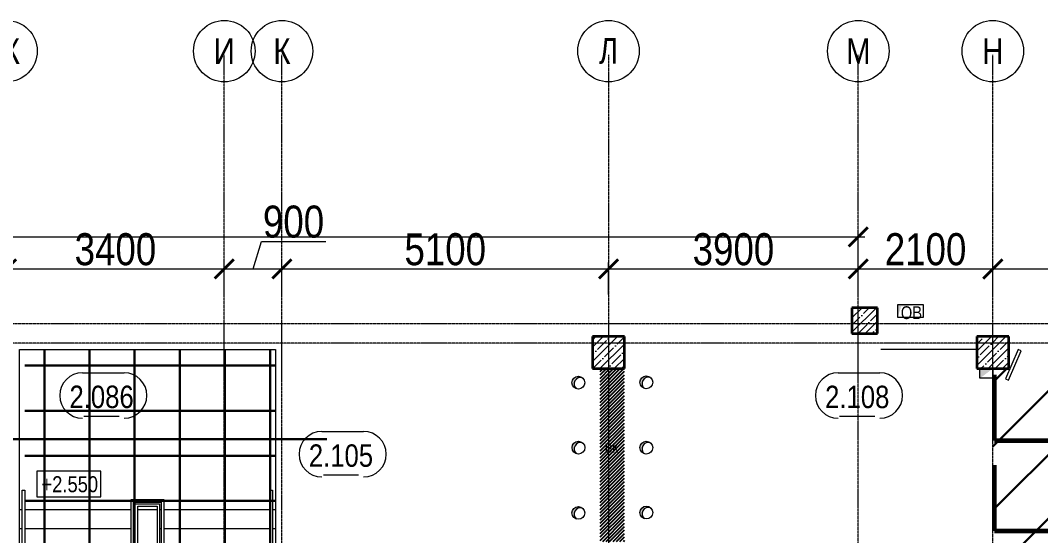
# Model space of a CAD drawing. Header units: millimetres. Extents: x -65509 to 912790, y 446 to 713294.
# Drawn here: x 24296 to 40226, y 262368 to 270418 of the extents above; entities that cross this region are included whole.
import ezdxf
from ezdxf.enums import TextEntityAlignment as Align

# ---------------------------------------------------------------- set-up
doc = ezdxf.new("R2010")
doc.units = ezdxf.units.MM
doc.linetypes.add('CENTER2', pattern=[28.575, 19.05, -3.175, 3.175, -3.175])
doc.linetypes.add('HIDDEN2', pattern=[4.7625, 3.175, -1.5875])
doc.layers.get('Defpoints').update_dxf_attribs({"color": 250})
doc.layers.add('7.2) ГИдрообзЭОМ СС', color=6, linetype='Continuous')
for name, color, linetype, lineweight in [('8.1) Нал. пол 8 вып.', 190, 'Continuous', 30), ('9.1) Линолеум 9  9.2 Инв', 3, 'Continuous', 60), ('9.1) Рулон', 30, 'Continuous', 30), ('9.2) Юра итоговая пол плитка', 3, 'Continuous', 30), ('АР_Area', 250, 'Continuous', 5), ('АР_Двери_витраж', 250, 'Continuous', 9), ('АР_Колонны', 250, 'Continuous', 30), ('АР_Отметка', 250, 'Continuous', 13), ('АР_Стены ЖБ', 250, 'Continuous', 35), ('АР_Ф_ЛК', 250, 'Continuous', 5), ('АР_Штриховка', 250, 'Continuous', 0), ('ВК_Шахты', 250, 'Continuous', 9), ('Зашивка радиаторов тип 9 (до потолка_ облиц плитка)', 250, 'Continuous', 25), ('ОВ_Отопление', 250, 'Continuous', 5), ('потолок _тип 1.1', 250, 'Continuous', 25), ('РД_Оси_100', 250, 'Continuous', 0), ('РД_Оси_размер', 250, 'Continuous', 0)]:
    doc.layers.add(name, color=color, linetype=linetype, lineweight=lineweight)
doc.layers.add('АР_Делит', color=250, linetype='Continuous', lineweight=0, plot=False)
doc.styles.add('Arial_Narrow_08', font='ARIALN.TTF', dxfattribs={"width": 0.8})
doc.styles.add('style1', font='ARIALN.TTF')
doc.styles.add('ккк', font='isocpeur.ttf', dxfattribs={"width": 0.85, "oblique": 15})
doc.dimstyles.new('Dim100_ареал', dxfattribs={"dimscale": 100, "dimtxt": 2.5, "dimasz": 1, "dimexe": 1, "dimexo": 1, "dimgap": 0.5, "dimtad": 1, "dimzin": 12, "dimdsep": 46, "dimtxsty": 'style1', "dimblk": 'ARCHTICK', "dimcen": 1, "dimdle": 1, "dimclrd": 256, "dimclre": 256, "dimaunit": 1, "dimadec": 0, "dimazin": 3, "dimtfac": 1, "dimtmove": 1, "dimatfit": 3, "dimldrblk": 'OPEN30', "dimfxl": 4, "dimfxlon": 1, "dimtolj": 1, "dimtzin": 0, "dimlwd": 9, "dimlwe": 9, "dimarcsym": 0})
pattern_1 = [(45, (-74007.1, 311187.15), (-112.2532, 112.2532), []), (45, (-73894.85, 311187.15), (-112.2532, 112.2532), [198.4375, -39.6875, 0, -39.6875])]

# ---------------------------------------------------------------- blocks, each defined once
blk = doc.blocks.new('отв диаметр 200')
at = {"layer": 'потолок _тип 1.1', "lineweight": 50}
h = blk.add_hatch(color=256, dxfattribs=at)
h.dxf.hatch_style = 1
h.paths.add_polyline_path([(46605, 91477, 0.325574), (46674, 91382, -0.823355), (46769, 91554, 0.63706)])
at = {"layer": 'ВК_Шахты'}
blk.add_circle((46705, 91477), 100, dxfattribs=at)
blk.add_arc((46739, 91458), 100, 72.1356, 230.0016, dxfattribs=at)
blk = doc.blocks.new('ЛК_4000х9400')
for points in [[(6500, 3915), (2300, 3915), (2300, 3955), (6800, 3955), (6800, 3915), (6500, 3915)], [(4129, 45), (2300, 45), (2300, 85), (4146, 85)], [(4601, 85), (6800, 85), (6800, 45), (4583, 45)]]:
    blk.add_lwpolyline(points)
at = {"layer": 'АР_Делит'}
blk.add_lwpolyline([(-400, 4000), (9000, 4000), (9000, 0), (-400, 0)], close=True, dxfattribs=at)
at = {"layer": 'АР_Ф_ЛК'}
for p, q in [((2600, 4000), (2600, 3955)), ((2900, 4000), (2900, 3955)), ((3200, 4000), (3200, 3955)), ((3500, 4000), (3500, 3955)), ((3800, 4000), (3800, 3955)), ((4100, 4000), (4100, 3955)), ((4400, 4000), (4400, 3955)), ((4700, 4000), (4700, 3955)), ((5000, 4000), (5000, 3955)), ((5300, 4000), (5300, 3955)), ((5600, 4000), (5600, 3955)), ((5900, 4000), (5900, 3955)), ((6200, 4000), (6200, 3955)), ((6500, 4000), (6500, 3955)), ((2600, 3915), (2600, 2255)), ((2900, 3915), (2900, 2255)), ((3200, 3915), (3200, 2255)), ((3500, 3915), (3500, 2255)), ((3800, 3915), (3800, 2255)), ((4100, 3915), (4100, 2255)), ((4400, 3915), (4400, 2255)), ((4700, 3915), (4700, 2255)), ((5000, 3915), (5000, 2255)), ((5300, 3915), (5300, 2255)), ((5600, 3915), (5600, 2255)), ((5900, 3915), (5900, 2255)), ((6200, 3915), (6200, 2255)), ((6500, 3915), (6500, 2255)), ((2600, 2215), (2600, 2190)), ((2600, 2150), (2600, 1850)), ((2900, 2215), (2900, 2190)), ((3200, 2215), (3200, 2190)), ((3500, 2215), (3500, 2190)), ((3800, 2215), (3800, 2190)), ((4100, 2215), (4100, 2190)), ((4400, 2215), (4400, 2190)), ((4700, 2215), (4700, 2190)), ((5000, 2215), (5000, 2190)), ((5300, 2215), (5300, 2190)), ((5600, 2215), (5600, 2190)), ((5900, 2215), (5900, 2190)), ((6200, 2215), (6200, 2190)), ((6500, 2215), (6500, 2190)), ((6500, 2150), (6500, 1850)), ((2600, 1810), (2600, 1785)), ((2900, 1810), (2900, 1785)), ((3200, 1810), (3200, 1785)), ((3500, 1810), (3500, 1785)), ((3800, 1810), (3800, 1785)), ((4100, 1810), (4100, 1785)), ((4400, 1810), (4400, 1785)), ((4700, 1810), (4700, 1785)), ((5600, 1810), (5600, 1785)), ((5900, 1810), (5900, 1785)), ((6200, 1810), (6200, 1785)), ((6500, 1810), (6500, 1785)), ((2600, 1745), (2600, 85)), ((2900, 1745), (2900, 85)), ((3200, 1745), (3200, 85)), ((3500, 1745), (3500, 85)), ((3800, 1745), (3800, 85)), ((4100, 1745), (4100, 85)), ((4400, 1745), (4400, 661)), ((4700, 1745), (4700, 1341)), ((5300, 1671), (5300, 85)), ((5600, 1745), (5600, 85)), ((5900, 1745), (5900, 85)), ((6200, 1745), (6200, 85)), ((6500, 1745), (6500, 85)), ((5000, 912), (5000, 85)), ((4700, 309), (4700, 85)), ((2600, 45), (2600, 0)), ((2900, 45), (2900, 0)), ((3200, 45), (3200, 0)), ((3500, 45), (3500, 0)), ((3800, 45), (3800, 0)), ((4100, 45), (4100, 0)), ((4700, 45), (4700, 0)), ((5000, 45), (5000, 0)), ((5300, 45), (5300, 0)), ((5600, 45), (5600, 0)), ((5900, 45), (5900, 0)), ((6200, 45), (6200, 0)), ((6500, 45), (6500, 0))]:
    blk.add_line(p, q, dxfattribs=at)
for points in [[(6500, 3085, 0, 150, 0), (6034, 3085, 0, 0, 0), (2600, 3085, 0, 0, 0)], [(2600, 915, 0, 150, 0), (3066, 915, 0, 0, 0), (4400, 915, 0, 0, 0)], [(5122, 915, 0, 150, 0), (5588, 915, 0, 0, 0), (6500, 915, 0, 0, 0)]]:
    blk.add_lwpolyline(points, format="xyseb", dxfattribs=at)
for points in [[(4878, 1745), (2445, 1745), (2445, 2255), (6655, 2255), (6655, 1745), (5333, 1745)], [(4896, 1785), (2485, 1785), (2485, 2215), (6615, 2215), (6615, 1785), (5350, 1785)], [(4907, 1810), (2510, 1810), (2510, 2190), (6590, 2190), (6590, 1810), (5361, 1810)]]:
    blk.add_lwpolyline(points, dxfattribs=at)
for points in [[(2550, 2150), (6550, 2150), (6550, 1850), (2550, 1850)], [(2600, 2150), (6500, 2150), (6500, 1850), (2600, 1850)]]:
    blk.add_lwpolyline(points, close=True, dxfattribs=at)
at = {"layer": 'АР_Ф_ЛК', "lineweight": 0}
for points in [[(4924, 1850), (4567, 1039), (4659, 862), (4373, 988), (4466, 811), (4109, 0)], [(5379, 1850), (5022, 1039), (5114, 862), (4828, 988), (4921, 811), (4564, 0)]]:
    blk.add_lwpolyline(points, dxfattribs=at)
blk = doc.blocks.new('Отметка_план')
at = {"color": 7}
blk.add_lwpolyline([(0, 0), (10, 0), (10, 4), (0, 4)], close=True, dxfattribs=at)
at = {"style": 'Arial_Narrow_08', "width": 0.8}
blk.add_attdef('OTMG', text='', height=2.5, dxfattribs=at).set_placement((9.06, 0.7), align=Align.RIGHT)
blk = doc.blocks.new('otv')
at = {"linetype": 'Continuous'}
blk.add_lwpolyline([(0, -1), (0, 0), (1, 0), (1, -1)], close=True, dxfattribs=at)
blk.add_solid([(0, -1), (0, 0), (0.135, -0.137), (1, 0)], dxfattribs=at)
blk = doc.blocks.new('otv_в_стене')
at = {"linetype": 'Continuous'}
blk.add_lwpolyline([(0, -1), (0, 0), (1, 0), (1, -1)], close=True, dxfattribs=at)
blk.add_solid([(0, -1), (0, 0), (0.5, -0.5), (1, 0)], dxfattribs=at)
blk = doc.blocks.new('A-iden')
at = {"linetype": 'Continuous', "lineweight": 5}
blk.add_circle((0, -4), 3, dxfattribs=at)
at = {"color": 0, "linetype": 'Continuous', "lineweight": 20, "style": 'ккк', "width": 0.85}
blk.add_attdef('ID', text='', height=8, dxfattribs=at).set_placement((0.314, -3.853), align=Align.MIDDLE_CENTER)
blk = doc.blocks.new('_ArchTick')
at = {"color": 0, "linetype": 'ByBlock', "const_width": 0.15}
blk.add_lwpolyline([(-0.5, -0.5), (0.5, 0.5)], dxfattribs=at)
blk = doc.blocks.new('*D98')
at = {"layer": 'Defpoints', "color": 0, "transparency": 16777216}
for p in [(1233153, 224571), (1195653, 222571), (1233153, 222571)]:
    blk.add_point(p, dxfattribs=at)
at = {"layer": 'РД_Оси_размер', "lineweight": 9, "transparency": 16777216}
for p, q in [((1195653, 224171), (1195653, 224671)), ((1233153, 224171), (1233153, 224671)), ((1195553, 224571), (1233253, 224571))]:
    blk.add_line(p, q, dxfattribs=at)
at = {"layer": 'РД_Оси_размер', "lineweight": 9, "transparency": 16777216, "xscale": 300, "yscale": 300, "zscale": 300, "rotation": 180}
blk.add_blockref('_ArchTick', (1195653, 224571), dxfattribs=at)
at = {"layer": 'РД_Оси_размер', "lineweight": 9, "transparency": 16777216, "xscale": 300, "yscale": 300, "zscale": 300}
blk.add_blockref('_ArchTick', (1233153, 224571), dxfattribs=at)
at = {"layer": 'РД_Оси_размер', "color": 0, "transparency": 16777216, "insert": (1214403, 224876), "char_height": 500, "attachment_point": 5, "style": 'style1'}
blk.add_mtext('\\A1;37500', dxfattribs=at)
blk = doc.blocks.new('_Open30')
at = {"color": 0, "linetype": 'ByBlock', "lineweight": -2}
for p, q in [((-1, 0.268), (0, 0)), ((0, 0), (-1, -0.268)), ((0, 0), (-1, 0))]:
    blk.add_line(p, q, dxfattribs=at)
blk = doc.blocks.new('*D111')
at = {"layer": 'Defpoints', "color": 0, "transparency": 16777216}
for p in [(1223253, 224071), (1219853, 222571), (1223253, 222571)]:
    blk.add_point(p, dxfattribs=at)
at = {"layer": 'РД_Оси_размер', "lineweight": 9, "transparency": 16777216}
for p, q in [((1219853, 223671), (1219853, 224171)), ((1223253, 223671), (1223253, 224171)), ((1219753, 224071), (1223353, 224071))]:
    blk.add_line(p, q, dxfattribs=at)
at = {"layer": 'РД_Оси_размер', "lineweight": 9, "transparency": 16777216, "xscale": 300, "yscale": 300, "zscale": 300, "rotation": 180}
blk.add_blockref('_ArchTick', (1219853, 224071), dxfattribs=at)
at = {"layer": 'РД_Оси_размер', "lineweight": 9, "transparency": 16777216, "xscale": 300, "yscale": 300, "zscale": 300}
blk.add_blockref('_ArchTick', (1223253, 224071), dxfattribs=at)
at = {"layer": 'РД_Оси_размер', "color": 0, "transparency": 16777216, "insert": (1221553, 224376), "char_height": 500, "attachment_point": 5, "style": 'style1'}
blk.add_mtext('\\A1;3400', dxfattribs=at)
blk = doc.blocks.new('*D112')
at = {"layer": 'Defpoints', "color": 0, "transparency": 16777216}
for p in [(1224153, 224071), (1223253, 222571), (1224153, 222571)]:
    blk.add_point(p, dxfattribs=at)
at = {"layer": 'РД_Оси_размер', "lineweight": 9, "transparency": 16777216}
for p, q in [((1223703, 224071), (1223832, 224501)), ((1223832, 224501), (1224837, 224501)), ((1223253, 223671), (1223253, 224171)), ((1224153, 223671), (1224153, 224171)), ((1223153, 224071), (1224253, 224071))]:
    blk.add_line(p, q, dxfattribs=at)
at = {"layer": 'РД_Оси_размер', "lineweight": 9, "transparency": 16777216, "xscale": 300, "yscale": 300, "zscale": 300, "rotation": 180}
blk.add_blockref('_ArchTick', (1223253, 224071), dxfattribs=at)
at = {"layer": 'РД_Оси_размер', "lineweight": 9, "transparency": 16777216, "xscale": 300, "yscale": 300, "zscale": 300}
blk.add_blockref('_ArchTick', (1224153, 224071), dxfattribs=at)
at = {"layer": 'РД_Оси_размер', "color": 0, "transparency": 16777216, "insert": (1224334, 224807), "char_height": 500, "attachment_point": 5, "style": 'style1'}
blk.add_mtext('\\A1;900', dxfattribs=at)
blk = doc.blocks.new('*D113')
at = {"layer": 'Defpoints', "color": 0, "transparency": 16777216}
for p in [(1229253, 224071), (1224153, 222571), (1229253, 222571)]:
    blk.add_point(p, dxfattribs=at)
at = {"layer": 'РД_Оси_размер', "lineweight": 9, "transparency": 16777216}
for p, q in [((1224153, 223671), (1224153, 224171)), ((1229253, 223671), (1229253, 224171)), ((1224053, 224071), (1229353, 224071))]:
    blk.add_line(p, q, dxfattribs=at)
at = {"layer": 'РД_Оси_размер', "lineweight": 9, "transparency": 16777216, "xscale": 300, "yscale": 300, "zscale": 300, "rotation": 180}
blk.add_blockref('_ArchTick', (1224153, 224071), dxfattribs=at)
at = {"layer": 'РД_Оси_размер', "lineweight": 9, "transparency": 16777216, "xscale": 300, "yscale": 300, "zscale": 300}
blk.add_blockref('_ArchTick', (1229253, 224071), dxfattribs=at)
at = {"layer": 'РД_Оси_размер', "color": 0, "transparency": 16777216, "insert": (1226703, 224376), "char_height": 500, "attachment_point": 5, "style": 'style1'}
blk.add_mtext('\\A1;5100', dxfattribs=at)
blk = doc.blocks.new('*D114')
at = {"layer": 'Defpoints', "color": 0, "transparency": 16777216}
for p in [(1233153, 224071), (1229253, 222571), (1233153, 222571)]:
    blk.add_point(p, dxfattribs=at)
at = {"layer": 'РД_Оси_размер', "lineweight": 9, "transparency": 16777216}
for p, q in [((1229253, 223671), (1229253, 224171)), ((1233153, 223671), (1233153, 224171)), ((1229153, 224071), (1233253, 224071))]:
    blk.add_line(p, q, dxfattribs=at)
at = {"layer": 'РД_Оси_размер', "lineweight": 9, "transparency": 16777216, "xscale": 300, "yscale": 300, "zscale": 300, "rotation": 180}
blk.add_blockref('_ArchTick', (1229253, 224071), dxfattribs=at)
at = {"layer": 'РД_Оси_размер', "lineweight": 9, "transparency": 16777216, "xscale": 300, "yscale": 300, "zscale": 300}
blk.add_blockref('_ArchTick', (1233153, 224071), dxfattribs=at)
at = {"layer": 'РД_Оси_размер', "color": 0, "transparency": 16777216, "insert": (1231203, 224376), "char_height": 500, "attachment_point": 5, "style": 'style1'}
blk.add_mtext('\\A1;3900', dxfattribs=at)
blk = doc.blocks.new('*D115')
at = {"layer": 'Defpoints', "color": 0, "transparency": 16777216}
for p in [(1235253, 224071), (1233153, 222571), (1235253, 222571)]:
    blk.add_point(p, dxfattribs=at)
at = {"layer": 'РД_Оси_размер', "lineweight": 9, "transparency": 16777216}
for p, q in [((1233153, 223671), (1233153, 224171)), ((1235253, 223671), (1235253, 224171)), ((1233053, 224071), (1235353, 224071))]:
    blk.add_line(p, q, dxfattribs=at)
at = {"layer": 'РД_Оси_размер', "lineweight": 9, "transparency": 16777216, "xscale": 300, "yscale": 300, "zscale": 300, "rotation": 180}
blk.add_blockref('_ArchTick', (1233153, 224071), dxfattribs=at)
at = {"layer": 'РД_Оси_размер', "lineweight": 9, "transparency": 16777216, "xscale": 300, "yscale": 300, "zscale": 300}
blk.add_blockref('_ArchTick', (1235253, 224071), dxfattribs=at)
at = {"layer": 'РД_Оси_размер', "color": 0, "transparency": 16777216, "insert": (1234203, 224376), "char_height": 500, "attachment_point": 5, "style": 'style1'}
blk.add_mtext('\\A1;2100', dxfattribs=at)
blk = doc.blocks.new('*D116')
at = {"layer": 'Defpoints', "color": 0, "transparency": 16777216}
for p in [(1241253, 224071), (1235253, 222571), (1241253, 222571)]:
    blk.add_point(p, dxfattribs=at)
at = {"layer": 'РД_Оси_размер', "lineweight": 9, "transparency": 16777216}
for p, q in [((1235253, 223671), (1235253, 224171)), ((1241253, 223671), (1241253, 224171)), ((1235153, 224071), (1241353, 224071))]:
    blk.add_line(p, q, dxfattribs=at)
at = {"layer": 'РД_Оси_размер', "lineweight": 9, "transparency": 16777216, "xscale": 300, "yscale": 300, "zscale": 300, "rotation": 180}
blk.add_blockref('_ArchTick', (1235253, 224071), dxfattribs=at)
at = {"layer": 'РД_Оси_размер', "lineweight": 9, "transparency": 16777216, "xscale": 300, "yscale": 300, "zscale": 300}
blk.add_blockref('_ArchTick', (1241253, 224071), dxfattribs=at)
at = {"layer": 'РД_Оси_размер', "color": 0, "transparency": 16777216, "insert": (1238253, 224376), "char_height": 500, "attachment_point": 5, "style": 'style1'}
blk.add_mtext('\\A1;6000', dxfattribs=at)
blk = doc.blocks.new('MOK-МаркаПом_овал_ареал')
for p, q in [((-2.99, 3.76), (3.52, 3.76)), ((-2.75, -3), (2.75, -3))]:
    blk.add_line(p, q)
for centre, radius, start, end in [((-2.99, 0.21), 3.55, 90, 270), ((3.52, 0.21), 3.55, 270, 90), ((-7.41, 0), 7.16, 0, 0.001)]:
    blk.add_arc(centre, radius, start, end)
at = {"color": 0, "style": 'style1'}
blk.add_attdef('АР-ПОМЕЩЕНИЕ:НОМЕР', text='', height=3, dxfattribs=at).set_placement((0.26, 0), align=Align.MIDDLE)
blk = doc.blocks.new('*U185')
at = {"color": 30, "lineweight": 30, "true_color": 0xf26722}
blk.add_lwpolyline([(-11500, 0), (11500, 0)], dxfattribs=at)
blk = doc.blocks.new('*U186')
at = {"layer": '9.1) Рулон', "color": 0, "linetype": 'ByBlock', "lineweight": -2, "transparency": 16777216}
blk.add_blockref('*U185', (0, 8000), dxfattribs=at)
blk = doc.blocks.new('оси_рен')
at = {"layer": 'РД_Оси_100', "color": 251, "linetype": 'CENTER2', "true_color": 0x636466}
for p, q in [((1223252.916, 222320.175), (1223252.916, 227414.666)), ((1233152.916, 222320.175), (1233152.916, 227414.666)), ((1235252.916, 222320.175), (1235252.916, 227414.666)), ((1233152.916, 190733.254), (1233152.916, 223383.079)), ((1223252.916, 135558.25), (1223252.916, 223268.25)), ((1235252.916, 190733.254), (1235252.916, 223213.25))]:
    blk.add_line(p, q, dxfattribs=at)
for points in [[(1224152.916, 222320.175), (1224152.916, 227414.666)], [(1229252.916, 227414.666), (1229252.916, 222320.175)], [(1241712.916, 223213.25), (1190197.958, 223213.25), (1189697.958, 223363.25)], [(1224152.916, 135913.25), (1224152.916, 223268.25)], [(1229252.916, 223268.25), (1229252.916, 190733.254)], [(1241712.916, 222913.25), (1190197.958, 222913.25), (1189697.958, 222763.25)]]:
    blk.add_lwpolyline(points, dxfattribs=at)
at = {"layer": 'РД_Оси_100', "color": 251, "true_color": 0x636466}
ref = blk.add_blockref('A-iden', (1219852.916, 228114.666), dxfattribs=dict(at, xscale=160, yscale=160))
ref.add_attrib('ID', 'Ж', dxfattribs={"layer": '0', "linetype": 'Continuous', "height": 400, "style": 'style1'}).set_placement((1219852.916, 227474.666), align=Align.MIDDLE)
ref = blk.add_blockref('A-iden', (1223252.916, 228114.666), dxfattribs=dict(at, xscale=160, yscale=160))
ref.add_attrib('ID', 'И', dxfattribs={"layer": '0', "linetype": 'Continuous', "height": 400, "style": 'style1'}).set_placement((1223252.916, 227474.666), align=Align.MIDDLE)
ref = blk.add_blockref('A-iden', (1224152.916, 228114.666), dxfattribs=dict(at, xscale=160, yscale=160))
ref.add_attrib('ID', 'К', dxfattribs={"layer": '0', "linetype": 'Continuous', "height": 400, "style": 'style1'}).set_placement((1224152.916, 227474.666), align=Align.MIDDLE)
ref = blk.add_blockref('A-iden', (1229252.916, 228114.666), dxfattribs=dict(at, xscale=160, yscale=160))
ref.add_attrib('ID', 'Л', dxfattribs={"layer": '0', "linetype": 'Continuous', "height": 400, "style": 'style1'}).set_placement((1229252.916, 227474.666), align=Align.MIDDLE)
ref = blk.add_blockref('A-iden', (1233152.916, 228114.666), dxfattribs=dict(at, xscale=160, yscale=160))
ref.add_attrib('ID', 'М', dxfattribs={"layer": '0', "linetype": 'Continuous', "height": 400, "style": 'style1'}).set_placement((1233152.916, 227474.666), align=Align.MIDDLE)
ref = blk.add_blockref('A-iden', (1235252.916, 228114.666), dxfattribs=dict(at, xscale=160, yscale=160))
ref.add_attrib('ID', 'Н', dxfattribs={"layer": '0', "linetype": 'Continuous', "height": 400, "style": 'style1'}).set_placement((1235252.916, 227474.666), align=Align.MIDDLE)
at = {"layer": 'РД_Оси_размер', "color": 251, "true_color": 0x636466}
for base, p1, p2, picture, middle in [((1233152.916, 224571.073), (1195652.916, 222571.073), (1233152.916, 222571.073), '*D98', (1214402.916, 224876.359)), ((1224152.916, 224071.073), (1223252.916, 222571.073), (1224152.916, 222571.073), '*D112', (1223882.001, 224806.646)), ((1223252.916, 224071.073), (1219852.916, 222571.073), (1223252.916, 222571.073), '*D111', (1221552.916, 224376.359)), ((1229252.916, 224071.073), (1224152.916, 222571.073), (1229252.916, 222571.073), '*D113', (1226702.916, 224376.359)), ((1233152.916, 224071.073), (1229252.916, 222571.073), (1233152.916, 222571.073), '*D114', (1231202.916, 224376.359)), ((1235252.916, 224071.073), (1233152.916, 222571.073), (1235252.916, 222571.073), '*D115', (1234202.916, 224376.359)), ((1241252.916, 224071.073), (1235252.916, 222571.073), (1241252.916, 222571.073), '*D116', (1238252.916, 224376.359))]:
    dim = blk.add_linear_dim(base=base, p1=p1, p2=p2, dimstyle='Dim100_ареал', override={"dimtxt": 5, "dimasz": 3}, dxfattribs=at)
    dim.commit()
    dim.dimension.update_dxf_attribs({"geometry": picture, "text_midpoint": middle})

msp = doc.modelspace()

# ---------------------------------------------------------------- hatches: boundary and pattern name
at = {"layer": '7.2) ГИдрообзЭОМ СС'}
h = msp.add_hatch(dxfattribs=at)
h.set_pattern_fill('ANSI31', color=256, scale=12)
h.paths.add_polyline_path([(34050, 262156.988), (33350, 262156.988), (33350, 261426.988), (34050, 261426.988)])
h.paths.add_polyline_path([(33730, 264976.988), (33350, 264976.988), (33350, 262276.988), (33730, 262276.988)])
at = {"layer": '8.1) Нал. пол 8 вып.'}
h = msp.add_hatch(dxfattribs=at)
h.set_pattern_fill('ANSI31', color=256, scale=222)
h.paths.add_polyline_path([(24080, 255426.988), (23780, 255426.988), (23780, 255676.987), (23280, 255676.987), (19780, 255676.988), (19780, 252276.988), (24080, 252276.988)])
h.paths.add_polyline_path([(45370, 255476.987), (24280, 255476.987), (24280, 255426.988), (24080, 255426.988), (24080, 253476.988), (45370, 253476.988), (45370, 253776.988)])
h.paths.add_polyline_path([(33230, 255676.988), (24280, 255676.988), (24280, 255476.987), (33230, 255476.987), (33230, 255526.988)])
h.paths.add_polyline_path([(39480, 255526.988), (33230, 255526.988), (33230, 255476.987), (39480, 255476.987)])
h.paths.add_polyline_path([(41600, 264976.988), (39730, 264976.988), (39480, 264976.988), (39480, 264826.988), (39480, 261426.988), (39730, 261426.988), (39730, 260926.988), (39480, 260926.988), (39480, 256026.988), (39730, 256026.988), (39730, 255526.988), (39730, 255476.987), (41600, 255476.987)])
at = {"layer": '9.1) Линолеум 9  9.2 Инв'}
h = msp.add_hatch(dxfattribs=at)
h.set_pattern_fill('ANGLE', color=256, scale=202)
h.set_pattern_definition([(0, (0, 0), (0, 1410.97), [1026.16, -384.81]), (90, (0, 0), (-1410.97, 9e-14), [1026.16, -384.81])])
h.paths.add_polyline_path([(24080, 255426.988), (23780, 255426.988), (23780, 255676.987), (23280, 255676.987), (19780, 255676.988), (19780, 252276.988), (24080, 252276.988)])
h.paths.add_polyline_path([(45370, 255476.987), (24280, 255476.987), (24280, 255426.988), (24080, 255426.988), (24080, 253476.988), (45370, 253476.988), (45370, 253776.988)])
h.paths.add_polyline_path([(33230, 255676.988), (24280, 255676.988), (24280, 255476.987), (33230, 255476.987), (33230, 255526.988)])
h.paths.add_polyline_path([(39480, 255526.988), (33230, 255526.988), (33230, 255476.987), (39480, 255476.987)])
h.paths.add_polyline_path([(41600, 264976.988), (39730, 264976.988), (39480, 264976.988), (39480, 264826.988), (39480, 261426.988), (39730, 261426.988), (39730, 260926.988), (39480, 260926.988), (39480, 256026.988), (39730, 256026.988), (39730, 255526.988), (39730, 255476.987), (41600, 255476.987)])
at = {"layer": '9.2) Юра итоговая пол плитка'}
h = msp.add_hatch(dxfattribs=at)
h.set_pattern_fill('ANSI37', color=256, scale=222, angle=45)
h.paths.add_polyline_path([(3980, 265276.987), (-20, 265276.987), (-20, 258476.987), (3980, 258476.987)])
h.paths.add_polyline_path([(28282.77, 258459.512), (24365, 258459.512), (24365, 265276.987), (28282.77, 265276.987)])
h.paths.add_polyline_path([(28282.77, 258459.512), (24282.77, 258459.512), (24280, 255876.987), (28280, 255876.987)])
h.paths.add_polyline_path([(3980, 258478.227), (-20, 258478.227), (-20, 255876.987), (3980, 255876.987)])
at = {"layer": 'АР_Штриховка', "linetype": 'Continuous'}
h = msp.add_hatch(dxfattribs=at)
h.set_pattern_fill('ANSI35', color=256, scale=25, style=0)
h.set_pattern_definition(pattern_1)
h.paths.add_polyline_path([(37280, 265526.988), (37680, 265526.988), (37680, 265926.988), (37280, 265926.988)], flags=0)
h = msp.add_hatch(dxfattribs=at)
h.set_pattern_fill('ANSI35', color=256, scale=25, style=0)
h.set_pattern_definition(pattern_1)
h.paths.add_polyline_path([(33230, 264976.988), (33730, 264976.988), (33730, 265476.988), (33230, 265476.988)], flags=0)
h = msp.add_hatch(dxfattribs=at)
h.set_pattern_fill('ANSI35', color=256, scale=25, style=0)
h.set_pattern_definition(pattern_1)
h.paths.add_polyline_path([(39230, 264976.988), (39730, 264976.988), (39730, 265476.988), (39230, 265476.988)], flags=0)

# ---------------------------------------------------------------- linework, layer by layer
at = {"layer": 'АР_Двери_витраж'}
msp.add_lwpolyline([(39723.515, 264798.83), (39923.813, 265256.958), (39878, 265276.988), (39677.702, 264818.86)], close=True, dxfattribs=at)
at = {"layer": 'АР_Колонны', "linetype": 'HIDDEN2'}
for p, q in [((37280, 265926.988), (37680, 265926.988)), ((37280, 265526.988), (37280, 265926.988)), ((37680, 265926.988), (37680, 265526.988)), ((33230, 265476.988), (33730, 265476.988)), ((33230, 264976.988), (33230, 265476.988)), ((33730, 265476.988), (33730, 264976.988)), ((37680, 265526.988), (37280, 265526.988)), ((39230, 265476.988), (39730, 265476.988)), ((39230, 264976.988), (39230, 265476.988)), ((39730, 265476.988), (39730, 264976.988)), ((33730, 264976.988), (33230, 264976.988)), ((39730, 264976.988), (39230, 264976.988))]:
    msp.add_line(p, q, dxfattribs=at)
at = {"layer": 'АР_Колонны', "linetype": 'Continuous'}
for p, q in [((37680, 265926.988), (37280, 265926.988)), ((37280, 265926.988), (37280, 265526.988)), ((37680, 265926.988), (37280, 265926.988)), ((37280, 265926.988), (37280, 265526.988)), ((37680, 265526.988), (37680, 265926.988)), ((37680, 265526.988), (37680, 265926.988)), ((33730, 265476.988), (33230, 265476.988)), ((33230, 265476.988), (33230, 264976.988)), ((33730, 265476.988), (33230, 265476.988)), ((33230, 265476.988), (33230, 264976.988)), ((33730, 264976.988), (33730, 265476.988)), ((33730, 264976.988), (33730, 265476.988)), ((37280, 265526.988), (37680, 265526.988)), ((37280, 265526.988), (37680, 265526.988)), ((39730, 265476.988), (39230, 265476.988)), ((39230, 265476.988), (39230, 264976.988)), ((39730, 265476.988), (39230, 265476.988)), ((39230, 265476.988), (39230, 264976.988)), ((39730, 264976.988), (39730, 265476.988)), ((39730, 264976.988), (39730, 265476.988)), ((33230, 264976.988), (33730, 264976.988)), ((33230, 264976.988), (33730, 264976.988)), ((39230, 264976.988), (39730, 264976.988)), ((39230, 264976.988), (39730, 264976.988))]:
    msp.add_line(p, q, dxfattribs=at)
at = {"layer": 'АР_Стены ЖБ', "linetype": 'Continuous'}
for p, q in [((37680, 265926.988), (37280, 265926.988)), ((37280, 265926.988), (37280, 265526.988)), ((37680, 265526.988), (37680, 265926.988)), ((33730, 265476.988), (33230, 265476.988)), ((33230, 265476.988), (33230, 264976.988)), ((33730, 264976.988), (33730, 265476.988)), ((37280, 265526.988), (37680, 265526.988)), ((39730, 265476.988), (39230, 265476.988)), ((39230, 265476.988), (39230, 264976.988)), ((39730, 264976.988), (39730, 265476.988)), ((33230, 264976.988), (33730, 264976.988)), ((39230, 264976.988), (39730, 264976.988))]:
    msp.add_line(p, q, dxfattribs=at)
at = {"layer": 'Зашивка радиаторов тип 9 (до потолка_ облиц плитка)', "color": 201, "linetype": 'Continuous', "lineweight": 0, "true_color": 0xda6bff}
for p, q in [((39233.126, 265276.988), (37733.126, 265276.988)), ((39233.126, 264989.488), (39233.126, 265276.988)), ((39233.126, 264976.988), (39233.126, 264989.488))]:
    msp.add_line(p, q, dxfattribs=at)

# ---------------------------------------------------------------- block references
msp.add_blockref('оси_рен', (-1195772.915, 42463.738))
at = {"layer": '9.1) Рулон'}
msp.add_blockref('*U186', (17580, 255876.988), dxfattribs=at)
at = {"layer": 'АР_Area', "color": 250, "linetype": 'Continuous', "lineweight": 25}
ref = msp.add_blockref('MOK-МаркаПом_овал_ареал', (25564.224, 264536.476), dxfattribs=dict(at, xscale=100, yscale=100, zscale=100))
ref.add_attrib('АР-ПОМЕЩЕНИЕ:НОМЕР', '2.086', dxfattribs={"layer": '0', "color": 0, "height": 350, "style": 'style1'}).set_placement((25564.224, 264536.476), align=Align.MIDDLE)
ref = msp.add_blockref('MOK-МаркаПом_овал_ареал', (37363.25, 264535.189), dxfattribs=dict(at, xscale=100, yscale=100, zscale=100))
ref.add_attrib('АР-ПОМЕЩЕНИЕ:НОМЕР', '2.108', dxfattribs={"layer": '0', "color": 0, "height": 350, "style": 'style1'}).set_placement((37363.25, 264535.189), align=Align.MIDDLE)
ref = msp.add_blockref('MOK-МаркаПом_овал_ареал', (29301.907, 263618.439), dxfattribs=dict(at, xscale=100, yscale=100, zscale=100))
ref.add_attrib('АР-ПОМЕЩЕНИЕ:НОМЕР', '2.105', dxfattribs={"layer": '0', "color": 0, "height": 350, "style": 'style1'}).set_placement((29301.907, 263618.439), align=Align.MIDDLE)
at = {"layer": 'АР_Отметка'}
ref = msp.add_blockref('Отметка_план', (24551.991, 262975.949), dxfattribs=dict(at, xscale=100, yscale=100, zscale=100))
ref.add_attrib('OTMG', '+2.550', dxfattribs={"layer": '0', "color": 0, "height": 250, "style": 'style1'}).set_placement((25509.409, 263295.766), align=Align.TOP_RIGHT)
at = {"layer": 'АР_Ф_ЛК', "color": 5, "rotation": 90}
msp.add_blockref('ЛК_4000х9400', (28280, 256276.988), dxfattribs=at)
at = {"layer": 'ВК_Шахты'}
for p in [(-13695.833, 173280.477), (-12635.154, 173286.345), (-13695.154, 172266.165), (-12635.154, 172266.165), (-13695.833, 171245.477), (-12635.154, 171251.345)]:
    msp.add_blockref('отв диаметр 200', p, dxfattribs=at)
at = {"layer": 'ОВ_Отопление', "xscale": 400, "yscale": 200}
msp.add_blockref('otv', (37994.993, 265976.987), dxfattribs=at)
at = {"layer": 'ОВ_Отопление', "color": 1, "xscale": 200, "yscale": 150}
msp.add_blockref('otv_в_стене', (39280, 264976.988), dxfattribs=at)

# ---------------------------------------------------------------- texts
at = {"layer": 'ВК_Шахты', "insert": (33530.652, 263736.722), "char_height": 150, "width": 400, "attachment_point": 5, "style": 'style1'}
msp.add_mtext('ВК', dxfattribs=at)
at = {"layer": 'ОВ_Отопление', "insert": (38209.47, 265850.15), "char_height": 200, "width": 590.00022, "attachment_point": 5, "style": 'style1'}
msp.add_mtext('ОВ', dxfattribs=at)

doc.saveas('drawing.dxf')
